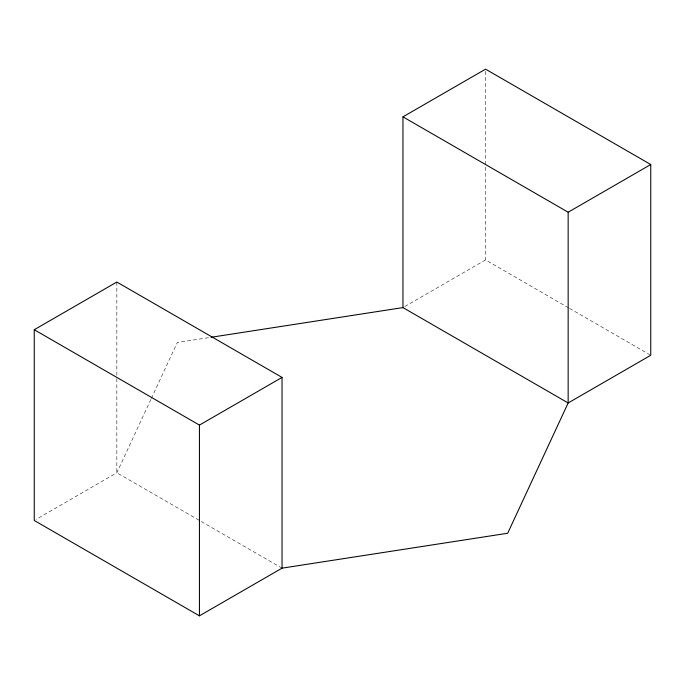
<?xml version="1.0" encoding="UTF-8"?>
<svg xmlns="http://www.w3.org/2000/svg" width="685" height="685" viewBox="0 0 685 685"><rect width="100%" height="100%" fill="white"/><g stroke="black" fill="none" stroke-linecap="round" stroke-linejoin="round"><path stroke-width="0.51" stroke-dasharray="3.42 2.57" d="M150.888 399.441L116.844 472.778L36.082 519.41M151.334 398.473L177.312 342.5L209.995 337.448M404.801 306.529L485.562 259.906L568.619 307.856M569.535 308.396L649.825 354.744M282.04 568.156L116.844 472.778L116.844 376.878M485.562 71.291L485.562 259.906M116.844 282.032L116.844 375.808"/><path stroke-width="1.03" d="M34.25 329.725L116.844 282.032L282.04 377.409L282.04 568.156L199.438 615.841L34.25 520.472L34.25 329.725L199.438 425.094L282.04 377.409M402.96 116.844L568.156 212.222L568.156 402.968L402.96 307.591L402.96 116.844L485.562 69.159L650.75 164.528L650.75 355.275L568.156 402.968L507.688 533.247L282.04 568.156M568.156 212.222L650.75 164.528M211.048 337.285L402.96 307.591M199.438 425.094L199.438 615.841"/></g></svg>
